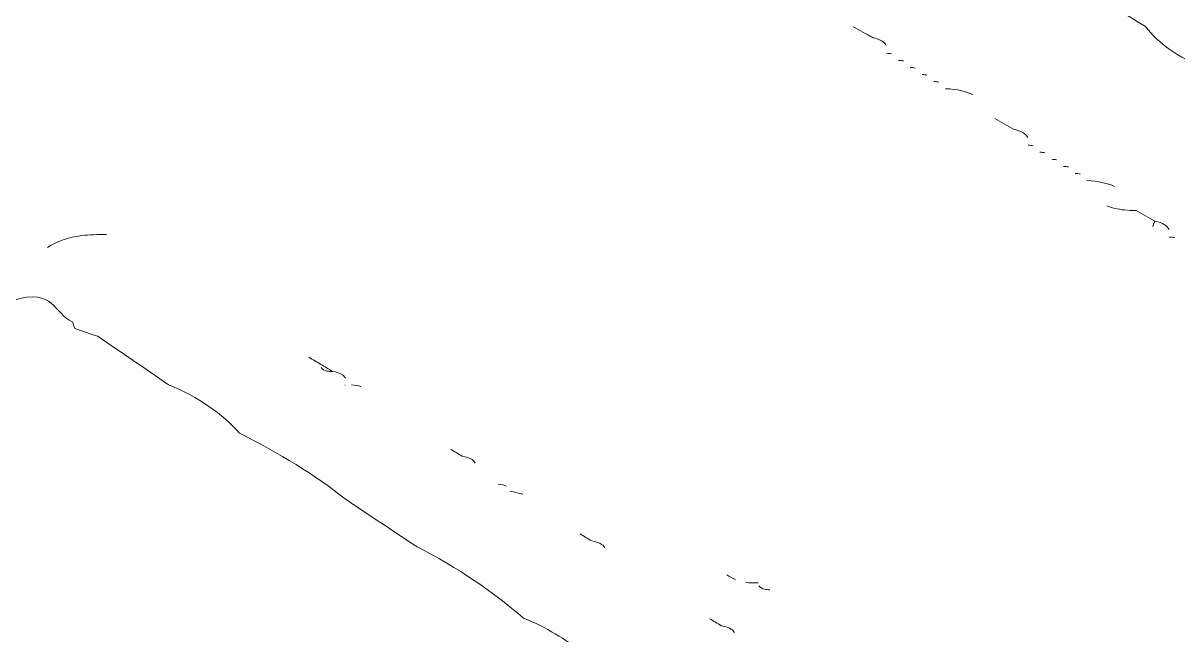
# Model space of a CAD drawing. Header units: inches. Extents: x -17.7 to 63.6, y -44.9 to 13.5.
# Drawn here: x 58.148 to 60.417, y -31.935 to -30.732 of the extents above; entities that cross this region are included whole.
import ezdxf

# ---------------------------------------------------------------- set-up
doc = ezdxf.new("R2010")
doc.units = ezdxf.units.IN
doc.header["$MEASUREMENT"] = 0
doc.layers.add('Capa 1', color=7, linetype='Continuous')

msp = doc.modelspace()

# ---------------------------------------------------------------- linework, layer by layer
at = {"layer": 'Capa 1', "lineweight": 0}
msp.add_lwpolyline([(58.7806, -31.4436), (58.7809, -31.4437), (58.7809, -31.4437), (58.7806, -31.4436)], dxfattribs=at)
for points, knots in [([(62.6675, -32.2496), (62.6297, -32.2354), (62.599, -32.2169), (62.5753, -32.1942), (62.553, -32.19), (62.5536, -32.1773), (62.5472, -32.1673), (62.4509, -32.1109), (62.3452, -32.0597), (62.274, -31.9895), (62.2499, -31.9745), (62.2259, -31.9595), (62.2019, -31.9446), (62.1063, -31.8962), (62.0234, -31.8408), (61.9505, -31.7798), (61.9199, -31.7607), (61.8893, -31.7416), (61.8586, -31.7225), (61.7641, -31.6816), (61.7049, -31.6212), (61.627, -31.5711), (61.5884, -31.5475), (61.5499, -31.5239), (61.5114, -31.5003), (61.4417, -31.4539), (61.3719, -31.4074), (61.3022, -31.3609), (61.2436, -31.3346), (61.1944, -31.3032), (61.1594, -31.2643), (61.0993, -31.2369), (61.0505, -31.203), (61.0035, -31.168), (60.9257, -31.1338), (60.8777, -31.0835), (60.8139, -31.0417), (60.757, -31.0122), (60.6988, -30.9833), (60.6588, -30.9441), (60.5958, -30.9027), (60.5327, -30.8612), (60.4697, -30.8198), (60.4174, -30.7997), (60.3786, -30.7727), (60.353, -30.7389), (60.2761, -30.6918), (60.1993, -30.6447), (60.1224, -30.5975), (60.0914, -30.575), (60.0604, -30.5525), (60.0293, -30.53), (59.7632, -30.3585), (59.4971, -30.1869), (59.2309, -30.0154), (58.9864, -29.8579), (58.7421, -29.7003), (58.4966, -29.5433), (58.4626, -29.5216), (58.428, -29.5008), (58.4074, -29.4731), (58.3295, -29.4275), (58.2515, -29.3818), (58.1735, -29.3362), (58.1127, -29.2866), (58.101, -29.3474), (58.065, -29.3536), (58.0688, -29.3564), (58.0703, -29.3596), (58.0694, -29.3632), (58.0238, -29.3721), (57.9949, -29.3926), (57.9688, -29.4151), (57.9688, -29.4151), (57.9688, -29.4151), (57.9688, -29.4151), (57.9467, -29.4281), (57.9246, -29.4411), (57.9024, -29.4541), (57.8887, -29.4604), (57.8751, -29.4667), (57.8614, -29.473), (57.8351, -29.4951), (57.8088, -29.5171), (57.7825, -29.5392), (57.821, -29.558), (57.8589, -29.5772), (57.898, -29.5957), (57.8589, -29.5772), (57.821, -29.558), (57.7825, -29.5392), (57.7611, -29.5492), (57.7397, -29.5593), (57.7183, -29.5693), (57.6558, -29.6108), (57.5933, -29.6523), (57.5308, -29.6938), (57.4771, -29.7272), (57.4234, -29.7605), (57.3697, -29.7939), (57.3147, -29.8298), (57.2762, -29.8746), (57.2071, -29.903), (57.154, -29.9357), (57.101, -29.9684), (57.048, -30.0011), (57.0199, -30.0421), (56.9613, -30.0672), (56.9097, -30.0958), (56.8317, -30.1471), (56.7537, -30.1983), (56.6758, -30.2495), (56.6517, -30.272), (56.6218, -30.291), (56.584, -30.3052), (56.5066, -30.3655), (56.4255, -30.4237), (56.3282, -30.473), (56.3282, -30.473), (56.3295, -30.4723), (56.3295, -30.4723), (56.3216, -30.4768), (56.3136, -30.4814), (56.3057, -30.486), (56.2912, -30.4952), (56.2768, -30.5045), (56.2624, -30.5138), (56.1792, -30.5807), (56.0846, -30.6413), (55.9808, -30.6967), (55.9717, -30.705), (55.9625, -30.7134), (55.9534, -30.7217), (55.846, -30.7909), (55.7385, -30.86), (55.6311, -30.9292), (55.5207, -31.0016), (55.4103, -31.0739), (55.2999, -31.1463), (54.9712, -31.3589), (54.6411, -31.5708), (54.3147, -31.7847), (54.2087, -31.8542), (54.1072, -31.9261), (53.9904, -31.9894), (53.9821, -32.0142), (53.9516, -32.0283), (53.9199, -32.0418), (53.8955, -32.0598), (53.871, -32.0777), (53.8466, -32.0957), (53.7799, -32.1184), (53.7583, -32.1651), (53.7022, -32.1934), (53.6604, -32.2234), (53.5844, -32.2397), (53.5951, -32.2905), (53.5963, -32.3113), (53.5975, -32.3322), (53.5988, -32.353), (53.5976, -32.3991), (53.5954, -32.4452), (53.5953, -32.4913), (53.5941, -33.0031), (53.5932, -33.515), (53.5922, -34.0268), (53.5926, -34.0361), (53.5929, -34.0454), (53.5933, -34.0547), (53.5951, -34.0617), (53.5969, -34.0687), (53.5987, -34.0756), (53.6057, -34.0754), (53.6113, -34.077), (53.6158, -34.0801), (53.6158, -34.0801), (53.6158, -34.0801), (53.6158, -34.0801), (53.6113, -34.077), (53.6057, -34.0754), (53.5987, -34.0757), (53.599, -34.0959), (53.5992, -34.1161), (53.5995, -34.1364), (53.6007, -34.1469), (53.6019, -34.1574), (53.6031, -34.1679), (53.6227, -34.1622), (53.6215, -34.1513), (53.6218, -34.1407), (53.6218, -34.1407), (53.6223, -34.1399), (53.6223, -34.1399), (53.6844, -34.1296), (53.7185, -34.099), (53.7579, -34.0723), (53.7579, -34.0723), (53.7579, -34.0723), (53.7579, -34.0723), (53.7853, -34.0566), (53.8128, -34.041), (53.8404, -34.0253), (53.8588, -34.0122), (53.8774, -33.999), (53.896, -33.9859), (53.899, -33.978), (53.9016, -33.9701), (53.9041, -33.9621), (53.9016, -33.9701), (53.899, -33.978), (53.896, -33.9859), (53.9284, -33.9714), (53.9694, -33.9608), (53.9659, -33.9301), (54.0547, -33.8791), (54.1466, -33.8299), (54.2316, -33.7768), (54.4151, -33.6622), (54.5951, -33.5456), (54.7765, -33.4298), (54.8219, -33.3924), (54.8771, -33.3606), (54.936, -33.3309), (54.9908, -33.2944), (55.0457, -33.258), (55.1006, -33.2215), (55.1614, -33.1839), (55.2223, -33.1464), (55.2831, -33.1089), (55.3304, -33.0771), (55.3776, -33.0454), (55.4249, -33.0137), (55.4852, -32.9666), (55.5565, -32.9259), (55.6304, -32.8867), (55.6707, -32.8595), (55.7111, -32.8324), (55.7514, -32.8053), (55.8175, -32.7529), (55.8968, -32.7082), (55.9776, -32.6644), (56.009, -32.6373), (56.0467, -32.6139), (56.0915, -32.5945), (56.1524, -32.5345), (56.2404, -32.4893), (56.3249, -32.4422), (56.3551, -32.4236), (56.3853, -32.4049), (56.4156, -32.3862), (56.4899, -32.3247), (56.5752, -32.2693), (56.6732, -32.221), (56.6882, -32.2025), (56.7122, -32.1891), (56.7411, -32.1786), (56.8236, -32.1126), (56.9153, -32.0518), (57.0194, -31.9978), (57.0346, -31.9886), (57.0499, -31.9794), (57.0652, -31.9703), (57.1547, -31.8993), (57.2538, -31.8338), (57.3677, -31.7766), (57.3749, -31.7717), (57.3821, -31.7668), (57.3893, -31.7619), (57.4935, -31.6903), (57.5918, -31.6154), (57.7134, -31.5536), (57.7994, -31.4934), (57.8854, -31.4333), (57.9714, -31.3731), (57.9391, -31.3281), (57.8809, -31.2999), (57.8146, -31.298), (57.8809, -31.2999), (57.9391, -31.3281), (57.9714, -31.3731), (57.9863, -31.3651), (58.0012, -31.3571), (58.0161, -31.3491), (58.0227, -31.3469), (58.0298, -31.3458), (58.0373, -31.3458), (58.0396, -31.3417), (58.0413, -31.3376), (58.0423, -31.3333), (58.0492, -31.329), (58.0561, -31.3247), (58.063, -31.3204), (58.0674, -31.3154), (58.0719, -31.3104), (58.0764, -31.3054), (58.0764, -31.3054), (58.0764, -31.3054), (58.0764, -31.3054), (58.0719, -31.3104), (58.0674, -31.3154), (58.063, -31.3204), (58.0703, -31.3189), (58.0776, -31.3174), (58.0849, -31.3158), (58.0842, -31.3118), (58.0849, -31.3077), (58.0869, -31.3038), (58.0869, -31.3038), (58.0831, -31.3044), (58.0801, -31.3048), (58.0801, -31.3048), (58.0869, -31.3038), (58.0869, -31.3038), (58.1015, -31.2948), (58.1162, -31.2858), (58.1309, -31.2768), (58.2089, -31.2519), (58.2087, -31.3037), (58.2456, -31.319), (58.2468, -31.3235), (58.2483, -31.328), (58.2501, -31.3324), (58.2653, -31.3375), (58.2804, -31.3426), (58.2955, -31.3477), (58.3417, -31.3794), (58.3879, -31.4111), (58.4341, -31.4428), (58.4938, -31.4676), (58.5395, -31.4998), (58.5737, -31.5381), (58.651, -31.5772), (58.7221, -31.6199), (58.7828, -31.6686), (58.8294, -31.6996), (58.876, -31.7307), (58.9226, -31.7617), (59.0031, -31.8024), (59.0713, -31.8498), (59.1313, -31.9015), (59.1763, -31.9201), (59.2153, -31.9423), (59.2445, -31.9702), (59.3273, -32.026), (59.427, -32.0726), (59.4827, -32.1432), (59.4995, -32.1645), (59.5577, -32.1725), (59.5874, -32.1919), (60.0047, -32.4631), (60.4204, -32.7352), (60.8363, -33.0072), (60.8386, -33.0088), (60.8387, -33.0116), (60.8398, -33.0138), (60.9465, -33.0833), (61.0532, -33.1529), (61.1599, -33.2224), (61.17, -33.2301), (61.1801, -33.2377), (61.1902, -33.2453), (61.2914, -33.3023), (61.3906, -33.3602), (61.4695, -33.4294), (61.4995, -33.4388), (61.5222, -33.4526), (61.538, -33.4706), (61.5434, -33.4709), (61.5461, -33.4726), (61.5461, -33.4759), (61.5461, -33.4759), (61.5493, -33.4792), (61.5493, -33.4792), (61.6449, -33.5234), (61.7101, -33.5847), (61.7925, -33.6363), (61.8227, -33.6474), (61.8479, -33.6613), (61.8615, -33.6815), (61.868, -33.6852), (61.8745, -33.689), (61.8809, -33.6928), (61.8809, -33.6928), (61.8837, -33.6946), (61.8837, -33.6946), (61.9603, -33.7451), (62.0369, -33.7955), (62.1135, -33.8459), (62.1135, -33.8459), (62.1155, -33.8471), (62.1155, -33.8471), (62.1216, -33.8511), (62.1277, -33.8551), (62.1337, -33.859), (62.1807, -33.8743), (62.1997, -33.9039), (62.2308, -33.9273), (62.2763, -33.9534), (62.3219, -33.9795), (62.3675, -34.0055), (62.3714, -33.9992), (62.3736, -33.9928), (62.3746, -33.9866), (62.3736, -33.9928), (62.3714, -33.9992), (62.3675, -34.0055), (62.3849, -34.0217), (62.4023, -34.0378), (62.4197, -34.054), (62.4725, -34.0819), (62.5253, -34.1098), (62.5782, -34.1377), (62.5782, -34.1377), (62.5783, -34.1378), (62.5783, -34.1378), (62.578, -34.1434), (62.5776, -34.1489), (62.5773, -34.1544), (62.5848, -34.1545), (62.5922, -34.1553), (62.5994, -34.1568), (62.6196, -34.1707), (62.6399, -34.1845), (62.6675, -34.2034), (62.6675, -34.1665), (62.6675, -34.1388), (62.6675, -34.1112), (62.6682, -34.0923), (62.6689, -34.0735), (62.6697, -34.0546), (62.6692, -34.0404), (62.6687, -34.0261), (62.6683, -34.0119), (62.6683, -34.0119), (62.6683, -34.0119), (62.6683, -34.0119), (62.6673, -33.9972), (62.6663, -33.9825), (62.6653, -33.9678), (62.6653, -33.9678), (62.6701, -33.9704), (62.6701, -33.9704), (62.6659, -33.9659), (62.6662, -33.9616), (62.671, -33.9574), (62.6716, -33.9435), (62.6722, -33.9296), (62.6729, -33.9157), (62.6719, -33.8879), (62.6701, -33.8602), (62.67, -33.8325), (62.6691, -33.3048), (62.6683, -32.7772), (62.6675, -32.2496)], [0, 0, 0, 0, 1, 1, 1, 2, 2, 2, 3, 3, 3, 4, 4, 4, 5, 5, 5, 6, 6, 6, 7, 7, 7, 8, 8, 8, 9, 9, 9, 10, 10, 10, 11, 11, 11, 12, 12, 12, 13, 13, 13, 14, 14, 14, 15, 15, 15, 16, 16, 16, 17, 17, 17, 18, 18, 18, 19, 19, 19, 20, 20, 20, 21, 21, 21, 22, 22, 22, 23, 23, 23, 24, 24, 24, 25, 25, 25, 26, 26, 26, 27, 27, 27, 28, 28, 28, 29, 29, 29, 30, 30, 30, 31, 31, 31, 32, 32, 32, 33, 33, 33, 34, 34, 34, 35, 35, 35, 36, 36, 36, 37, 37, 37, 38, 38, 38, 39, 39, 39, 40, 40, 40, 41, 41, 41, 42, 42, 42, 43, 43, 43, 44, 44, 44, 45, 45, 45, 46, 46, 46, 47, 47, 47, 48, 48, 48, 49, 49, 49, 50, 50, 50, 51, 51, 51, 52, 52, 52, 53, 53, 53, 54, 54, 54, 55, 55, 55, 56, 56, 56, 57, 57, 57, 58, 58, 58, 59, 59, 59, 60, 60, 60, 61, 61, 61, 62, 62, 62, 63, 63, 63, 64, 64, 64, 65, 65, 65, 66, 66, 66, 67, 67, 67, 68, 68, 68, 69, 69, 69, 70, 70, 70, 71, 71, 71, 72, 72, 72, 73, 73, 73, 74, 74, 74, 75, 75, 75, 76, 76, 76, 77, 77, 77, 78, 78, 78, 79, 79, 79, 80, 80, 80, 81, 81, 81, 82, 82, 82, 83, 83, 83, 84, 84, 84, 85, 85, 85, 86, 86, 86, 87, 87, 87, 88, 88, 88, 89, 89, 89, 90, 90, 90, 91, 91, 91, 92, 92, 92, 93, 93, 93, 94, 94, 94, 95, 95, 95, 96, 96, 96, 97, 97, 97, 98, 98, 98, 99, 99, 99, 100, 100, 100, 101, 101, 101, 102, 102, 102, 103, 103, 103, 104, 104, 104, 105, 105, 105, 106, 106, 106, 107, 107, 107, 108, 108, 108, 109, 109, 109, 110, 110, 110, 111, 111, 111, 112, 112, 112, 113, 113, 113, 114, 114, 114, 115, 115, 115, 116, 116, 116, 117, 117, 117, 118, 118, 118, 119, 119, 119, 120, 120, 120, 121, 121, 121, 122, 122, 122, 123, 123, 123, 124, 124, 124, 125, 125, 125, 126, 126, 126, 127, 127, 127, 128, 128, 128, 129, 129, 129, 130, 130, 130, 131, 131, 131, 132, 132, 132, 133, 133, 133, 134, 134, 134, 135, 135, 135, 136, 136, 136, 137, 137, 137, 138, 138, 138, 139, 139, 139, 140, 140, 140, 141, 141, 141, 142, 142, 142, 143, 143, 143, 144, 144, 144, 145, 145, 145, 146, 146, 146, 147, 147, 147, 148, 148, 148, 149, 149, 149, 150, 150, 150, 151, 151, 151, 151]), ([(59.8438, -30.7764), (59.8402, -30.7691), (59.8311, -30.7636), (59.8161, -30.7601), (59.8161, -30.7601), (59.8161, -30.7601), (59.8161, -30.7601), (59.8038, -30.7531), (59.7914, -30.7462), (59.7791, -30.7393), (59.7914, -30.7462), (59.8038, -30.7531), (59.8161, -30.76), (59.8311, -30.7636), (59.8402, -30.7691), (59.8438, -30.7764)], [0, 0, 0, 0, 1, 1, 1, 2, 2, 2, 3, 3, 3, 4, 4, 4, 5, 5, 5, 5]), ([(59.8446, -30.7915), (59.8482, -30.7916), (59.8515, -30.792), (59.8543, -30.7926), (59.8515, -30.792), (59.8482, -30.7916), (59.8446, -30.7915), (59.8446, -30.7915), (59.8444, -30.7914), (59.8444, -30.7914), (59.8444, -30.7914), (59.8446, -30.7915), (59.8446, -30.7915)], [0, 0, 0, 0, 1, 1, 1, 2, 2, 2, 3, 3, 3, 4, 4, 4, 4]), ([(59.8678, -30.8054), (59.8678, -30.8054), (59.8678, -30.8054), (59.8678, -30.8054), (59.8714, -30.8055), (59.8747, -30.8059), (59.8774, -30.8065), (59.8747, -30.8059), (59.8714, -30.8055), (59.8678, -30.8054)], [0, 0, 0, 0, 1, 1, 1, 2, 2, 2, 3, 3, 3, 3]), ([(59.8909, -30.8193), (59.8909, -30.8193), (59.8909, -30.8193), (59.8909, -30.8193), (59.8946, -30.8194), (59.8978, -30.8198), (59.9006, -30.8204), (59.8978, -30.8198), (59.8946, -30.8194), (59.8909, -30.8193)], [0, 0, 0, 0, 1, 1, 1, 2, 2, 2, 3, 3, 3, 3]), ([(59.9141, -30.8332), (59.9141, -30.8332), (59.9141, -30.8332), (59.9141, -30.8332), (59.9177, -30.8333), (59.921, -30.8336), (59.9237, -30.8343), (59.921, -30.8336), (59.9177, -30.8333), (59.9141, -30.8332)], [0, 0, 0, 0, 1, 1, 1, 2, 2, 2, 3, 3, 3, 3]), ([(59.9372, -30.847), (59.9372, -30.847), (59.9372, -30.847), (59.9372, -30.847), (59.9409, -30.8472), (59.9441, -30.8475), (59.9469, -30.8482), (59.9441, -30.8475), (59.9409, -30.8472), (59.9372, -30.847)], [0, 0, 0, 0, 1, 1, 1, 2, 2, 2, 3, 3, 3, 3]), ([(59.9602, -30.861), (59.9602, -30.861), (59.9602, -30.861), (59.9602, -30.861), (59.9826, -30.8622), (60.0003, -30.8663), (60.0141, -30.8726), (60.0003, -30.8663), (59.9826, -30.8622), (59.9602, -30.861)], [0, 0, 0, 0, 1, 1, 1, 2, 2, 2, 3, 3, 3, 3]), ([(60.0939, -30.9406), (60.0815, -30.9337), (60.0692, -30.9268), (60.0569, -30.9199), (60.0692, -30.9268), (60.0815, -30.9337), (60.0939, -30.9406), (60.1089, -30.9441), (60.118, -30.9496), (60.1216, -30.9569), (60.118, -30.9496), (60.1089, -30.9441), (60.0939, -30.9406)], [0, 0, 0, 0, 1, 1, 1, 2, 2, 2, 3, 3, 3, 4, 4, 4, 4]), ([(60.1224, -30.972), (60.1224, -30.972), (60.1222, -30.972), (60.1222, -30.972), (60.1222, -30.972), (60.1224, -30.972), (60.1224, -30.972), (60.126, -30.9722), (60.1293, -30.9725), (60.1321, -30.9732), (60.1293, -30.9725), (60.126, -30.9722), (60.1224, -30.972)], [0, 0, 0, 0, 1, 1, 1, 2, 2, 2, 3, 3, 3, 4, 4, 4, 4]), ([(60.1456, -30.9859), (60.1456, -30.9859), (60.1456, -30.9859), (60.1456, -30.9859), (60.1492, -30.9861), (60.1524, -30.9864), (60.1552, -30.9871), (60.1524, -30.9864), (60.1492, -30.9861), (60.1456, -30.9859)], [0, 0, 0, 0, 1, 1, 1, 2, 2, 2, 3, 3, 3, 3]), ([(60.1687, -30.9998), (60.1687, -30.9998), (60.1687, -30.9998), (60.1687, -30.9998), (60.1724, -30.9999), (60.1756, -31.0003), (60.1784, -31.0009), (60.1756, -31.0003), (60.1724, -30.9999), (60.1687, -30.9998)], [0, 0, 0, 0, 1, 1, 1, 2, 2, 2, 3, 3, 3, 3]), ([(60.1919, -31.0137), (60.1919, -31.0137), (60.1919, -31.0137), (60.1919, -31.0137), (60.1955, -31.0138), (60.1987, -31.0142), (60.2015, -31.0148), (60.1987, -31.0142), (60.1955, -31.0138), (60.1919, -31.0137)], [0, 0, 0, 0, 1, 1, 1, 2, 2, 2, 3, 3, 3, 3]), ([(60.215, -31.0276), (60.215, -31.0276), (60.215, -31.0276), (60.215, -31.0276), (60.2187, -31.0277), (60.2219, -31.0281), (60.2247, -31.0287), (60.2219, -31.0281), (60.2187, -31.0277), (60.215, -31.0276)], [0, 0, 0, 0, 1, 1, 1, 2, 2, 2, 3, 3, 3, 3]), ([(60.2379, -31.0416), (60.2379, -31.0416), (60.238, -31.0416), (60.238, -31.0416), (60.2604, -31.0428), (60.2781, -31.0469), (60.2919, -31.0532), (60.2781, -31.0469), (60.2604, -31.0428), (60.2379, -31.0416)], [0, 0, 0, 0, 1, 1, 1, 2, 2, 2, 3, 3, 3, 3]), ([(60.3717, -31.1212), (60.3691, -31.1254), (60.3677, -31.1292), (60.3676, -31.1327), (60.3677, -31.1292), (60.3691, -31.1254), (60.3717, -31.1212), (60.3593, -31.1142), (60.347, -31.1073), (60.3347, -31.1004), (60.3265, -31.1005), (60.319, -31.1001), (60.312, -31.0994), (60.298, -31.098), (60.2864, -31.0952), (60.2768, -31.0912), (60.2864, -31.0952), (60.298, -31.098), (60.312, -31.0994), (60.319, -31.1001), (60.3265, -31.1005), (60.3347, -31.1004), (60.3347, -31.1004), (60.3347, -31.1004), (60.3347, -31.1004), (60.347, -31.1073), (60.3593, -31.1142), (60.3717, -31.1211), (60.3867, -31.1247), (60.3958, -31.1302), (60.3994, -31.1375), (60.3958, -31.1302), (60.3867, -31.1247), (60.3717, -31.1212)], [0, 0, 0, 0, 1, 1, 1, 2, 2, 2, 3, 3, 3, 4, 4, 4, 5, 5, 5, 6, 6, 6, 7, 7, 7, 8, 8, 8, 9, 9, 9, 10, 10, 10, 11, 11, 11, 11]), ([(58.1967, -31.173), (58.215, -31.1609), (58.2369, -31.1531), (58.264, -31.1498), (58.2786, -31.1479), (58.2946, -31.1473), (58.3123, -31.1479), (58.2946, -31.1473), (58.2786, -31.1479), (58.264, -31.1498), (58.2369, -31.1531), (58.215, -31.1609), (58.1967, -31.173)], [0, 0, 0, 0, 1, 1, 1, 2, 2, 2, 3, 3, 3, 4, 4, 4, 4]), ([(60.4002, -31.1526), (60.4002, -31.1526), (60.4, -31.1525), (60.4, -31.1525), (60.4, -31.1525), (60.4002, -31.1526), (60.4002, -31.1526), (60.4038, -31.1527), (60.4071, -31.1531), (60.4099, -31.1537), (60.4071, -31.1531), (60.4038, -31.1527), (60.4002, -31.1526)], [0, 0, 0, 0, 1, 1, 1, 2, 2, 2, 3, 3, 3, 4, 4, 4, 4]), ([(58.7099, -31.3888), (58.7099, -31.3888), (58.7099, -31.3888), (58.7099, -31.3888), (58.7099, -31.3888), (58.7099, -31.3888), (58.7099, -31.3888), (58.7177, -31.3935), (58.7255, -31.3982), (58.7333, -31.4029), (58.7255, -31.3982), (58.7177, -31.3935), (58.7099, -31.3888)], [0, 0, 0, 0, 1, 1, 1, 2, 2, 2, 3, 3, 3, 4, 4, 4, 4]), ([(58.756, -31.4165), (58.756, -31.4165), (58.756, -31.4165), (58.756, -31.4165), (58.756, -31.4165), (58.756, -31.4165), (58.756, -31.4165), (58.7484, -31.4119), (58.7409, -31.4074), (58.7333, -31.4029), (58.7333, -31.4029), (58.7333, -31.4029), (58.7333, -31.4029), (58.7409, -31.4074), (58.7484, -31.4119), (58.756, -31.4165), (58.7647, -31.418), (58.7712, -31.4203), (58.7755, -31.4232), (58.7785, -31.4252), (58.7804, -31.4275), (58.7815, -31.43), (58.7804, -31.4275), (58.7785, -31.4252), (58.7755, -31.4232), (58.7712, -31.4203), (58.7647, -31.418), (58.756, -31.4165)], [0, 0, 0, 0, 1, 1, 1, 2, 2, 2, 3, 3, 3, 4, 4, 4, 5, 5, 5, 6, 6, 6, 7, 7, 7, 8, 8, 8, 9, 9, 9, 9]), ([(58.734, -31.4091), (58.7358, -31.4128), (58.7397, -31.4151), (58.7458, -31.4162), (58.7486, -31.4166), (58.752, -31.4168), (58.7558, -31.4167), (58.7558, -31.4167), (58.7558, -31.4167), (58.7558, -31.4167), (58.752, -31.4168), (58.7486, -31.4166), (58.7458, -31.4162), (58.7397, -31.4151), (58.7358, -31.4128), (58.734, -31.4091)], [0, 0, 0, 0, 1, 1, 1, 2, 2, 2, 3, 3, 3, 4, 4, 4, 5, 5, 5, 5]), ([(58.8121, -31.4461), (58.8072, -31.4443), (58.8011, -31.4434), (58.7935, -31.4432), (58.8011, -31.4434), (58.8072, -31.4443), (58.8121, -31.4461)], [0, 0, 0, 0, 1, 1, 1, 2, 2, 2, 2]), ([(59.0106, -31.5831), (59.0106, -31.5831), (59.0106, -31.5831), (59.0106, -31.5831), (59.0106, -31.5831), (59.0106, -31.5831), (59.0106, -31.5831), (59.003, -31.5785), (58.9953, -31.5739), (58.9876, -31.5693), (58.9876, -31.5693), (58.9877, -31.5693), (58.9877, -31.5693), (58.9877, -31.5693), (58.9876, -31.5693), (58.9876, -31.5693), (58.9953, -31.5739), (59.003, -31.5785), (59.0106, -31.5831), (59.0193, -31.5847), (59.0258, -31.5869), (59.0302, -31.5899), (59.0331, -31.5919), (59.0351, -31.5941), (59.0362, -31.5967), (59.0351, -31.5941), (59.0331, -31.5919), (59.0302, -31.5899), (59.0258, -31.5869), (59.0193, -31.5847), (59.0106, -31.5831)], [0, 0, 0, 0, 1, 1, 1, 2, 2, 2, 3, 3, 3, 4, 4, 4, 5, 5, 5, 6, 6, 6, 7, 7, 7, 8, 8, 8, 9, 9, 9, 10, 10, 10, 10]), ([(59.0813, -31.6383), (59.0886, -31.6386), (59.0941, -31.6399), (59.098, -31.6422), (59.0941, -31.6399), (59.0886, -31.6386), (59.0813, -31.6383), (59.0813, -31.6383), (59.0813, -31.6383), (59.0813, -31.6383)], [0, 0, 0, 0, 1, 1, 1, 2, 2, 2, 3, 3, 3, 3]), ([(59.1045, -31.6523), (59.1045, -31.6523), (59.1045, -31.6523), (59.1045, -31.6523), (59.1133, -31.6539), (59.1217, -31.6558), (59.1297, -31.6579), (59.1217, -31.6558), (59.1133, -31.6539), (59.1045, -31.6523)], [0, 0, 0, 0, 1, 1, 1, 2, 2, 2, 3, 3, 3, 3]), ([(59.2653, -31.7498), (59.2653, -31.7498), (59.2653, -31.7498), (59.2653, -31.7498), (59.2653, -31.7498), (59.2653, -31.7498), (59.2653, -31.7498), (59.2576, -31.7452), (59.25, -31.7406), (59.2423, -31.736), (59.2423, -31.736), (59.2423, -31.736), (59.2423, -31.736), (59.25, -31.7406), (59.2576, -31.7452), (59.2653, -31.7498), (59.274, -31.7513), (59.2804, -31.7536), (59.2848, -31.7565), (59.2877, -31.7585), (59.2897, -31.7608), (59.2908, -31.7634), (59.2897, -31.7608), (59.2877, -31.7585), (59.2848, -31.7565), (59.2804, -31.7536), (59.274, -31.7513), (59.2653, -31.7498)], [0, 0, 0, 0, 1, 1, 1, 2, 2, 2, 3, 3, 3, 4, 4, 4, 5, 5, 5, 6, 6, 6, 7, 7, 7, 8, 8, 8, 9, 9, 9, 9]), ([(59.5476, -31.8254), (59.5415, -31.8229), (59.5359, -31.8198), (59.5306, -31.8166), (59.5359, -31.8198), (59.5415, -31.8229), (59.5476, -31.8254)], [0, 0, 0, 0, 1, 1, 1, 2, 2, 2, 2]), ([(59.5676, -31.8311), (59.5749, -31.8323), (59.583, -31.8327), (59.5921, -31.8319), (59.5921, -31.8319), (59.5921, -31.8319), (59.5921, -31.8319), (59.583, -31.8327), (59.5749, -31.8323), (59.5676, -31.8311)], [0, 0, 0, 0, 1, 1, 1, 2, 2, 2, 3, 3, 3, 3]), ([(59.6054, -31.8448), (59.6082, -31.8454), (59.6115, -31.8458), (59.6151, -31.8459), (59.6151, -31.8459), (59.6153, -31.8458), (59.6153, -31.8458), (59.6153, -31.8458), (59.6151, -31.8459), (59.6151, -31.8459), (59.6115, -31.8458), (59.6082, -31.8454), (59.6054, -31.8448), (59.5998, -31.8435), (59.5959, -31.8412), (59.5938, -31.8378), (59.5959, -31.8412), (59.5998, -31.8435), (59.6054, -31.8448)], [0, 0, 0, 0, 1, 1, 1, 2, 2, 2, 3, 3, 3, 4, 4, 4, 5, 5, 5, 6, 6, 6, 6]), ([(59.5199, -31.9165), (59.5199, -31.9165), (59.5199, -31.9165), (59.5199, -31.9165), (59.5199, -31.9165), (59.5199, -31.9165), (59.5199, -31.9165), (59.5123, -31.9119), (59.5046, -31.9073), (59.4969, -31.9027), (59.4969, -31.9027), (59.4969, -31.9027), (59.4969, -31.9027), (59.5046, -31.9073), (59.5123, -31.9119), (59.5199, -31.9165), (59.5286, -31.918), (59.5351, -31.9203), (59.5395, -31.9232), (59.5424, -31.9252), (59.5444, -31.9275), (59.5455, -31.93), (59.5444, -31.9275), (59.5424, -31.9252), (59.5395, -31.9232), (59.5351, -31.9203), (59.5286, -31.918), (59.5199, -31.9165)], [0, 0, 0, 0, 1, 1, 1, 2, 2, 2, 3, 3, 3, 4, 4, 4, 5, 5, 5, 6, 6, 6, 7, 7, 7, 8, 8, 8, 9, 9, 9, 9])]:
    msp.add_open_spline(points, degree=3, knots=knots, dxfattribs=at)

doc.saveas('drawing.dxf')
